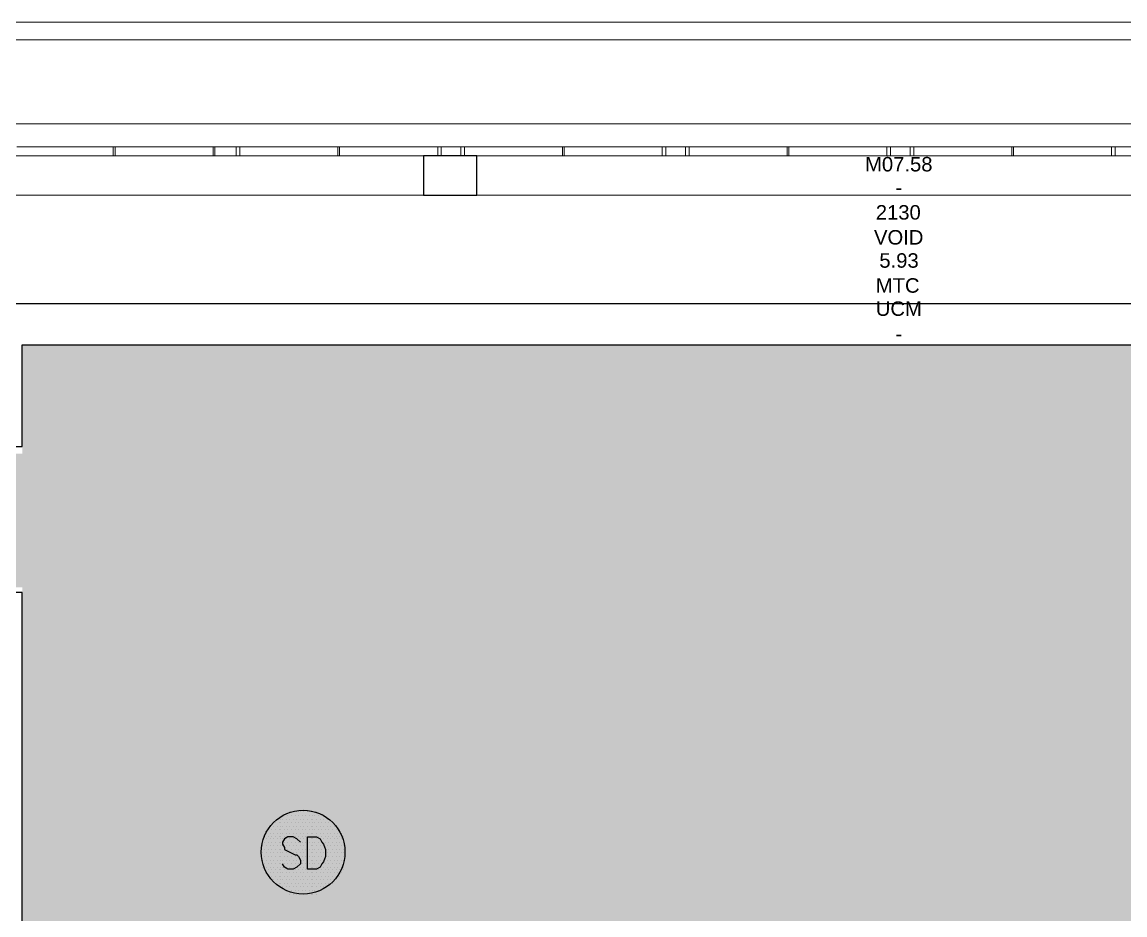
# Model space of a CAD drawing. Header units: millimetres. Extents: x -59 to 47, y 152 to 919.
# Drawn here: x -25.49 to -19.28, y 574.03 to 579.06 of the extents above; entities that cross this region are included whole.
import ezdxf

# ---------------------------------------------------------------- set-up
doc = ezdxf.new("R2010")
doc.units = ezdxf.units.MM
doc.layers.add('PDF_014407$_ps_FIRE$DETECT', color=80, linetype='Continuous', true_color=0x3fff00)
doc.layers.add('PDF_014407$HL-TMP', color=7, linetype='Continuous', true_color=0x800000)
for name, color, linetype in [('PDF_014407$_ps_HATCH', 7, 'Continuous'), ('PDF_014407$_ps_TEXTBOLD', 2, 'Continuous'), ('PDF_014407$BL', 7, 'Continuous'), ('PDF_014407$WA', 7, 'Continuous'), ('PDF_014407$WA-COL', 7, 'Continuous'), ('PDF_014407$WA-EXT', 7, 'Continuous'), ('PDF_014407$WN', 7, 'Continuous'), ('PDF_Text', 7, 'Continuous')]:
    doc.layers.add(name, color=color, linetype=linetype)
doc.styles.add('PDF ArialMT', font='arial.ttf')

msp = doc.modelspace()

# ---------------------------------------------------------------- linework, layer by layer
at = {"layer": 'PDF_014407$_ps_FIRE$DETECT', "lineweight": 25}
msp.add_circle((-23.9061, 574.3884), 0.2359, dxfattribs=at)
at = {"layer": 'PDF_014407$_ps_HATCH', "lineweight": 9}
for points in [[(-24.0316, 574.5742), (-24.0316, 574.5742)], [(-24.0216, 574.5742), (-24.0216, 574.5742)], [(-24.0115, 574.5942), (-24.0115, 574.5942)], [(-24.0015, 574.5742), (-24.0015, 574.5742)], [(-23.9915, 574.5942), (-23.9915, 574.5942)], [(-23.9814, 574.6143), (-23.9814, 574.6143)], [(-23.9814, 574.5742), (-23.9814, 574.5742)], [(-23.9714, 574.5942), (-23.9714, 574.5942)], [(-23.9613, 574.6143), (-23.9613, 574.6143)], [(-23.9613, 574.5742), (-23.9613, 574.5742)], [(-23.9513, 574.5942), (-23.9513, 574.5942)], [(-23.9413, 574.6143), (-23.9413, 574.6143)], [(-23.9413, 574.5742), (-23.9413, 574.5742)], [(-23.9312, 574.5942), (-23.9312, 574.5942)], [(-23.9212, 574.6143), (-23.9212, 574.6143)], [(-23.9212, 574.5742), (-23.9212, 574.5742)], [(-23.9111, 574.5942), (-23.9111, 574.5942)], [(-23.9011, 574.6143), (-23.9011, 574.6143)], [(-23.9011, 574.5742), (-23.9011, 574.5742)], [(-23.8911, 574.5942), (-23.8911, 574.5942)], [(-23.881, 574.6143), (-23.881, 574.6143)], [(-23.881, 574.5742), (-23.881, 574.5742)], [(-23.871, 574.5942), (-23.871, 574.5942)], [(-23.861, 574.6143), (-23.861, 574.6143)], [(-23.861, 574.5742), (-23.861, 574.5742)], [(-23.8509, 574.6143), (-23.8509, 574.6143)], [(-23.8509, 574.5942), (-23.8509, 574.5942)], [(-23.8509, 574.5742), (-23.8509, 574.5742)], [(-23.8409, 574.5942), (-23.8409, 574.5942)], [(-23.8308, 574.6143), (-23.8308, 574.6143)], [(-23.8308, 574.5742), (-23.8308, 574.5742)], [(-23.8208, 574.5942), (-23.8208, 574.5942)], [(-23.8108, 574.5742), (-23.8108, 574.5742)], [(-23.8007, 574.5942), (-23.8007, 574.5942)], [(-23.7907, 574.5742), (-23.7907, 574.5742)], [(-23.7706, 574.5742), (-23.7706, 574.5742)], [(-24.1019, 574.5139), (-24.1019, 574.5139)], [(-24.0818, 574.5139), (-24.0818, 574.5139)], [(-24.0718, 574.534), (-24.0718, 574.534)], [(-24.0617, 574.5541), (-24.0617, 574.5541)], [(-24.0617, 574.5139), (-24.0617, 574.5139)], [(-24.0517, 574.534), (-24.0517, 574.534)], [(-24.0416, 574.5541), (-24.0416, 574.5541)], [(-24.0416, 574.5139), (-24.0416, 574.5139)], [(-24.0316, 574.5541), (-24.0316, 574.5541)], [(-24.0316, 574.534), (-24.0316, 574.534)], [(-24.0316, 574.5139), (-24.0316, 574.5139)], [(-24.0216, 574.534), (-24.0216, 574.534)], [(-24.0115, 574.5541), (-24.0115, 574.5541)], [(-24.0115, 574.5139), (-24.0115, 574.5139)], [(-24.0015, 574.534), (-24.0015, 574.534)], [(-23.9915, 574.5541), (-23.9915, 574.5541)], [(-23.9915, 574.5139), (-23.9915, 574.5139)], [(-23.9814, 574.534), (-23.9814, 574.534)], [(-23.9714, 574.5541), (-23.9714, 574.5541)], [(-23.9714, 574.5139), (-23.9714, 574.5139)], [(-23.9613, 574.534), (-23.9613, 574.534)], [(-23.9513, 574.5541), (-23.9513, 574.5541)], [(-23.9513, 574.5139), (-23.9513, 574.5139)], [(-23.9413, 574.534), (-23.9413, 574.534)], [(-23.9312, 574.5541), (-23.9312, 574.5541)], [(-23.9312, 574.5139), (-23.9312, 574.5139)], [(-23.9212, 574.534), (-23.9212, 574.534)], [(-23.9111, 574.5541), (-23.9111, 574.5541)], [(-23.9111, 574.5139), (-23.9111, 574.5139)], [(-23.9011, 574.534), (-23.9011, 574.534)], [(-23.8911, 574.5541), (-23.8911, 574.5541)], [(-23.8911, 574.5139), (-23.8911, 574.5139)], [(-23.881, 574.534), (-23.881, 574.534)], [(-23.871, 574.5541), (-23.871, 574.5541)], [(-23.871, 574.5139), (-23.871, 574.5139)], [(-23.861, 574.534), (-23.861, 574.534)], [(-23.8509, 574.5541), (-23.8509, 574.5541)], [(-23.8509, 574.534), (-23.8509, 574.534)], [(-23.8509, 574.5139), (-23.8509, 574.5139)], [(-23.8409, 574.5541), (-23.8409, 574.5541)], [(-23.8409, 574.5139), (-23.8409, 574.5139)], [(-23.8308, 574.534), (-23.8308, 574.534)], [(-23.8208, 574.5541), (-23.8208, 574.5541)], [(-23.8208, 574.5139), (-23.8208, 574.5139)], [(-23.8108, 574.534), (-23.8108, 574.534)], [(-23.8007, 574.5541), (-23.8007, 574.5541)], [(-23.8007, 574.5139), (-23.8007, 574.5139)], [(-23.7907, 574.534), (-23.7907, 574.534)], [(-23.7806, 574.5541), (-23.7806, 574.5541)], [(-23.7806, 574.5139), (-23.7806, 574.5139)], [(-23.7706, 574.534), (-23.7706, 574.534)], [(-23.7606, 574.5541), (-23.7606, 574.5541)], [(-23.7606, 574.5139), (-23.7606, 574.5139)], [(-23.7505, 574.534), (-23.7505, 574.534)], [(-23.7405, 574.5541), (-23.7405, 574.5541)], [(-23.7405, 574.5139), (-23.7405, 574.5139)], [(-23.7305, 574.534), (-23.7305, 574.534)], [(-23.7204, 574.5139), (-23.7204, 574.5139)], [(-23.7003, 574.5139), (-23.7003, 574.5139)], [(-24.132, 574.4637), (-24.132, 574.4637)], [(-24.122, 574.4738), (-24.122, 574.4738)], [(-24.1119, 574.4938), (-24.1119, 574.4938)], [(-24.1119, 574.4637), (-24.1119, 574.4637)], [(-24.1019, 574.4738), (-24.1019, 574.4738)], [(-24.0918, 574.4938), (-24.0918, 574.4938)], [(-24.0918, 574.4637), (-24.0918, 574.4637)], [(-24.0818, 574.4738), (-24.0818, 574.4738)], [(-24.0718, 574.4938), (-24.0718, 574.4938)], [(-24.0718, 574.4637), (-24.0718, 574.4637)], [(-24.0617, 574.4738), (-24.0617, 574.4738)], [(-24.0517, 574.4938), (-24.0517, 574.4938)], [(-24.0517, 574.4637), (-24.0517, 574.4637)], [(-24.0416, 574.4738), (-24.0416, 574.4738)], [(-24.0316, 574.4938), (-24.0316, 574.4938)], [(-24.0316, 574.4738), (-24.0316, 574.4738)], [(-24.0316, 574.4637), (-24.0316, 574.4637)], [(-24.0216, 574.4938), (-24.0216, 574.4938)], [(-24.0216, 574.4637), (-24.0216, 574.4637)], [(-24.0115, 574.4738), (-24.0115, 574.4738)], [(-24.0015, 574.4938), (-24.0015, 574.4938)], [(-24.0015, 574.4637), (-24.0015, 574.4637)], [(-23.9915, 574.4738), (-23.9915, 574.4738)], [(-23.9814, 574.4938), (-23.9814, 574.4938)], [(-23.9814, 574.4637), (-23.9814, 574.4637)], [(-23.9714, 574.4738), (-23.9714, 574.4738)], [(-23.9613, 574.4938), (-23.9613, 574.4938)], [(-23.9613, 574.4637), (-23.9613, 574.4637)], [(-23.9513, 574.4738), (-23.9513, 574.4738)], [(-23.9413, 574.4938), (-23.9413, 574.4938)], [(-23.9413, 574.4637), (-23.9413, 574.4637)], [(-23.9312, 574.4738), (-23.9312, 574.4738)], [(-23.9212, 574.4938), (-23.9212, 574.4938)], [(-23.9212, 574.4637), (-23.9212, 574.4637)], [(-23.9111, 574.4738), (-23.9111, 574.4738)], [(-23.9011, 574.4938), (-23.9011, 574.4938)], [(-23.9011, 574.4637), (-23.9011, 574.4637)], [(-23.8911, 574.4738), (-23.8911, 574.4738)], [(-23.881, 574.4938), (-23.881, 574.4938)], [(-23.881, 574.4637), (-23.881, 574.4637)], [(-23.871, 574.4738), (-23.871, 574.4738)], [(-23.861, 574.4938), (-23.861, 574.4938)], [(-23.861, 574.4637), (-23.861, 574.4637)], [(-23.8509, 574.4938), (-23.8509, 574.4938)], [(-23.8509, 574.4738), (-23.8509, 574.4738)], [(-23.8509, 574.4637), (-23.8509, 574.4637)], [(-23.8409, 574.4738), (-23.8409, 574.4738)], [(-23.8308, 574.4938), (-23.8308, 574.4938)], [(-23.8308, 574.4637), (-23.8308, 574.4637)], [(-23.8208, 574.4738), (-23.8208, 574.4738)], [(-23.8108, 574.4938), (-23.8108, 574.4938)], [(-23.8108, 574.4637), (-23.8108, 574.4637)], [(-23.8007, 574.4738), (-23.8007, 574.4738)], [(-23.7907, 574.4938), (-23.7907, 574.4938)], [(-23.7907, 574.4637), (-23.7907, 574.4637)], [(-23.7806, 574.4738), (-23.7806, 574.4738)], [(-23.7706, 574.4938), (-23.7706, 574.4938)], [(-23.7706, 574.4637), (-23.7706, 574.4637)], [(-23.7606, 574.4738), (-23.7606, 574.4738)], [(-23.7505, 574.4938), (-23.7505, 574.4938)], [(-23.7505, 574.4637), (-23.7505, 574.4637)], [(-23.7405, 574.4738), (-23.7405, 574.4738)], [(-23.7305, 574.4938), (-23.7305, 574.4938)], [(-23.7305, 574.4637), (-23.7305, 574.4637)], [(-23.7204, 574.4738), (-23.7204, 574.4738)], [(-23.7104, 574.4938), (-23.7104, 574.4938)], [(-23.7104, 574.4637), (-23.7104, 574.4637)], [(-23.7003, 574.4738), (-23.7003, 574.4738)], [(-23.6903, 574.4938), (-23.6903, 574.4938)], [(-23.6903, 574.4637), (-23.6903, 574.4637)], [(-23.6803, 574.4738), (-23.6803, 574.4738)], [(-23.6803, 574.4637), (-23.6803, 574.4637)], [(-24.142, 574.4035), (-24.142, 574.4035)], [(-24.132, 574.4236), (-24.132, 574.4236)], [(-24.122, 574.4437), (-24.122, 574.4437)], [(-24.122, 574.4035), (-24.122, 574.4035)], [(-24.1119, 574.4236), (-24.1119, 574.4236)], [(-24.1019, 574.4437), (-24.1019, 574.4437)], [(-24.1019, 574.4035), (-24.1019, 574.4035)], [(-24.0918, 574.4236), (-24.0918, 574.4236)], [(-24.0818, 574.4437), (-24.0818, 574.4437)], [(-24.0818, 574.4035), (-24.0818, 574.4035)], [(-24.0718, 574.4236), (-24.0718, 574.4236)], [(-24.0617, 574.4437), (-24.0617, 574.4437)], [(-24.0617, 574.4035), (-24.0617, 574.4035)], [(-24.0517, 574.4236), (-24.0517, 574.4236)], [(-24.0416, 574.4437), (-24.0416, 574.4437)], [(-24.0416, 574.4035), (-24.0416, 574.4035)], [(-24.0316, 574.4437), (-24.0316, 574.4437)], [(-24.0316, 574.4236), (-24.0316, 574.4236)], [(-24.0316, 574.4035), (-24.0316, 574.4035)], [(-24.0216, 574.4236), (-24.0216, 574.4236)], [(-24.0115, 574.4437), (-24.0115, 574.4437)], [(-24.0115, 574.4035), (-24.0115, 574.4035)], [(-24.0015, 574.4236), (-24.0015, 574.4236)], [(-23.9915, 574.4437), (-23.9915, 574.4437)], [(-23.9915, 574.4035), (-23.9915, 574.4035)], [(-23.9814, 574.4236), (-23.9814, 574.4236)], [(-23.9714, 574.4437), (-23.9714, 574.4437)], [(-23.9714, 574.4035), (-23.9714, 574.4035)], [(-23.9613, 574.4236), (-23.9613, 574.4236)], [(-23.9513, 574.4437), (-23.9513, 574.4437)], [(-23.9513, 574.4035), (-23.9513, 574.4035)], [(-23.9413, 574.4236), (-23.9413, 574.4236)], [(-23.9312, 574.4437), (-23.9312, 574.4437)], [(-23.9312, 574.4035), (-23.9312, 574.4035)], [(-23.9212, 574.4236), (-23.9212, 574.4236)], [(-23.9111, 574.4437), (-23.9111, 574.4437)], [(-23.9111, 574.4035), (-23.9111, 574.4035)], [(-23.9011, 574.4236), (-23.9011, 574.4236)], [(-23.8911, 574.4437), (-23.8911, 574.4437)], [(-23.8911, 574.4035), (-23.8911, 574.4035)], [(-23.881, 574.4236), (-23.881, 574.4236)], [(-23.871, 574.4437), (-23.871, 574.4437)], [(-23.871, 574.4035), (-23.871, 574.4035)], [(-23.861, 574.4236), (-23.861, 574.4236)], [(-23.8509, 574.4437), (-23.8509, 574.4437)], [(-23.8509, 574.4236), (-23.8509, 574.4236)], [(-23.8509, 574.4035), (-23.8509, 574.4035)], [(-23.8409, 574.4437), (-23.8409, 574.4437)], [(-23.8409, 574.4035), (-23.8409, 574.4035)], [(-23.8308, 574.4236), (-23.8308, 574.4236)], [(-23.8208, 574.4437), (-23.8208, 574.4437)], [(-23.8208, 574.4035), (-23.8208, 574.4035)], [(-23.8108, 574.4236), (-23.8108, 574.4236)], [(-23.8007, 574.4437), (-23.8007, 574.4437)], [(-23.8007, 574.4035), (-23.8007, 574.4035)], [(-23.7907, 574.4236), (-23.7907, 574.4236)], [(-23.7806, 574.4437), (-23.7806, 574.4437)], [(-23.7806, 574.4035), (-23.7806, 574.4035)], [(-23.7706, 574.4236), (-23.7706, 574.4236)], [(-23.7606, 574.4437), (-23.7606, 574.4437)], [(-23.7606, 574.4035), (-23.7606, 574.4035)], [(-23.7505, 574.4236), (-23.7505, 574.4236)], [(-23.7405, 574.4437), (-23.7405, 574.4437)], [(-23.7405, 574.4035), (-23.7405, 574.4035)], [(-23.7305, 574.4236), (-23.7305, 574.4236)], [(-23.7204, 574.4437), (-23.7204, 574.4437)], [(-23.7204, 574.4035), (-23.7204, 574.4035)], [(-23.7104, 574.4236), (-23.7104, 574.4236)], [(-23.7003, 574.4437), (-23.7003, 574.4437)], [(-23.7003, 574.4035), (-23.7003, 574.4035)], [(-23.6903, 574.4236), (-23.6903, 574.4236)], [(-23.6803, 574.4437), (-23.6803, 574.4437)], [(-23.6803, 574.4236), (-23.6803, 574.4236)], [(-23.6803, 574.4035), (-23.6803, 574.4035)], [(-23.6702, 574.4035), (-23.6702, 574.4035)], [(-24.142, 574.3633), (-24.142, 574.3633)], [(-24.132, 574.3834), (-24.132, 574.3834)], [(-24.132, 574.3433), (-24.132, 574.3433)], [(-24.122, 574.3633), (-24.122, 574.3633)], [(-24.122, 574.3232), (-24.122, 574.3232)], [(-24.1119, 574.3834), (-24.1119, 574.3834)], [(-24.1119, 574.3433), (-24.1119, 574.3433)], [(-24.1019, 574.3633), (-24.1019, 574.3633)], [(-24.1019, 574.3232), (-24.1019, 574.3232)], [(-24.0918, 574.3834), (-24.0918, 574.3834)], [(-24.0918, 574.3433), (-24.0918, 574.3433)], [(-24.0818, 574.3633), (-24.0818, 574.3633)], [(-24.0818, 574.3232), (-24.0818, 574.3232)], [(-24.0718, 574.3834), (-24.0718, 574.3834)], [(-24.0718, 574.3433), (-24.0718, 574.3433)], [(-24.0617, 574.3633), (-24.0617, 574.3633)], [(-24.0617, 574.3232), (-24.0617, 574.3232)], [(-24.0517, 574.3834), (-24.0517, 574.3834)], [(-24.0517, 574.3433), (-24.0517, 574.3433)], [(-24.0416, 574.3633), (-24.0416, 574.3633)], [(-24.0416, 574.3232), (-24.0416, 574.3232)], [(-24.0316, 574.3834), (-24.0316, 574.3834)], [(-24.0316, 574.3633), (-24.0316, 574.3633)], [(-24.0316, 574.3433), (-24.0316, 574.3433)], [(-24.0316, 574.3232), (-24.0316, 574.3232)], [(-24.0216, 574.3834), (-24.0216, 574.3834)], [(-24.0216, 574.3433), (-24.0216, 574.3433)], [(-24.0115, 574.3633), (-24.0115, 574.3633)], [(-24.0115, 574.3232), (-24.0115, 574.3232)], [(-24.0015, 574.3834), (-24.0015, 574.3834)], [(-24.0015, 574.3433), (-24.0015, 574.3433)], [(-23.9915, 574.3633), (-23.9915, 574.3633)], [(-23.9915, 574.3232), (-23.9915, 574.3232)], [(-23.9814, 574.3834), (-23.9814, 574.3834)], [(-23.9814, 574.3433), (-23.9814, 574.3433)], [(-23.9714, 574.3633), (-23.9714, 574.3633)], [(-23.9714, 574.3232), (-23.9714, 574.3232)], [(-23.9613, 574.3834), (-23.9613, 574.3834)], [(-23.9613, 574.3433), (-23.9613, 574.3433)], [(-23.9513, 574.3633), (-23.9513, 574.3633)], [(-23.9513, 574.3232), (-23.9513, 574.3232)], [(-23.9413, 574.3834), (-23.9413, 574.3834)], [(-23.9413, 574.3433), (-23.9413, 574.3433)], [(-23.9312, 574.3633), (-23.9312, 574.3633)], [(-23.9312, 574.3232), (-23.9312, 574.3232)], [(-23.9212, 574.3834), (-23.9212, 574.3834)], [(-23.9212, 574.3433), (-23.9212, 574.3433)], [(-23.9111, 574.3633), (-23.9111, 574.3633)], [(-23.9111, 574.3232), (-23.9111, 574.3232)], [(-23.9011, 574.3834), (-23.9011, 574.3834)], [(-23.9011, 574.3433), (-23.9011, 574.3433)], [(-23.8911, 574.3633), (-23.8911, 574.3633)], [(-23.8911, 574.3232), (-23.8911, 574.3232)], [(-23.881, 574.3834), (-23.881, 574.3834)], [(-23.881, 574.3433), (-23.881, 574.3433)], [(-23.871, 574.3633), (-23.871, 574.3633)], [(-23.871, 574.3232), (-23.871, 574.3232)], [(-23.861, 574.3834), (-23.861, 574.3834)], [(-23.861, 574.3433), (-23.861, 574.3433)], [(-23.8509, 574.3834), (-23.8509, 574.3834)], [(-23.8509, 574.3633), (-23.8509, 574.3633)], [(-23.8509, 574.3433), (-23.8509, 574.3433)], [(-23.8509, 574.3232), (-23.8509, 574.3232)], [(-23.8409, 574.3633), (-23.8409, 574.3633)], [(-23.8409, 574.3232), (-23.8409, 574.3232)], [(-23.8308, 574.3834), (-23.8308, 574.3834)], [(-23.8308, 574.3433), (-23.8308, 574.3433)], [(-23.8208, 574.3633), (-23.8208, 574.3633)], [(-23.8208, 574.3232), (-23.8208, 574.3232)], [(-23.8108, 574.3834), (-23.8108, 574.3834)], [(-23.8108, 574.3433), (-23.8108, 574.3433)], [(-23.8007, 574.3633), (-23.8007, 574.3633)], [(-23.8007, 574.3232), (-23.8007, 574.3232)], [(-23.7907, 574.3834), (-23.7907, 574.3834)], [(-23.7907, 574.3433), (-23.7907, 574.3433)], [(-23.7806, 574.3633), (-23.7806, 574.3633)], [(-23.7806, 574.3232), (-23.7806, 574.3232)], [(-23.7706, 574.3834), (-23.7706, 574.3834)], [(-23.7706, 574.3433), (-23.7706, 574.3433)], [(-23.7606, 574.3633), (-23.7606, 574.3633)], [(-23.7606, 574.3232), (-23.7606, 574.3232)], [(-23.7505, 574.3834), (-23.7505, 574.3834)], [(-23.7505, 574.3433), (-23.7505, 574.3433)], [(-23.7405, 574.3633), (-23.7405, 574.3633)], [(-23.7405, 574.3232), (-23.7405, 574.3232)], [(-23.7305, 574.3834), (-23.7305, 574.3834)], [(-23.7305, 574.3433), (-23.7305, 574.3433)], [(-23.7204, 574.3633), (-23.7204, 574.3633)], [(-23.7204, 574.3232), (-23.7204, 574.3232)], [(-23.7104, 574.3834), (-23.7104, 574.3834)], [(-23.7104, 574.3433), (-23.7104, 574.3433)], [(-23.7003, 574.3633), (-23.7003, 574.3633)], [(-23.7003, 574.3232), (-23.7003, 574.3232)], [(-23.6903, 574.3834), (-23.6903, 574.3834)], [(-23.6903, 574.3433), (-23.6903, 574.3433)], [(-23.6803, 574.3834), (-23.6803, 574.3834)], [(-23.6803, 574.3633), (-23.6803, 574.3633)], [(-23.6803, 574.3433), (-23.6803, 574.3433)], [(-23.6803, 574.3232), (-23.6803, 574.3232)], [(-23.6702, 574.3633), (-23.6702, 574.3633)], [(-24.132, 574.3031), (-24.132, 574.3031)], [(-24.122, 574.2931), (-24.122, 574.2931)], [(-24.1119, 574.3031), (-24.1119, 574.3031)], [(-24.1119, 574.273), (-24.1119, 574.273)], [(-24.1019, 574.2931), (-24.1019, 574.2931)], [(-24.0918, 574.3031), (-24.0918, 574.3031)], [(-24.0918, 574.273), (-24.0918, 574.273)], [(-24.0818, 574.2931), (-24.0818, 574.2931)], [(-24.0718, 574.3031), (-24.0718, 574.3031)], [(-24.0718, 574.273), (-24.0718, 574.273)], [(-24.0617, 574.2931), (-24.0617, 574.2931)], [(-24.0517, 574.3031), (-24.0517, 574.3031)], [(-24.0517, 574.273), (-24.0517, 574.273)], [(-24.0416, 574.2931), (-24.0416, 574.2931)], [(-24.0316, 574.3031), (-24.0316, 574.3031)], [(-24.0316, 574.2931), (-24.0316, 574.2931)], [(-24.0316, 574.273), (-24.0316, 574.273)], [(-24.0216, 574.3031), (-24.0216, 574.3031)], [(-24.0216, 574.273), (-24.0216, 574.273)], [(-24.0115, 574.2931), (-24.0115, 574.2931)], [(-24.0015, 574.3031), (-24.0015, 574.3031)], [(-24.0015, 574.273), (-24.0015, 574.273)], [(-23.9915, 574.2931), (-23.9915, 574.2931)], [(-23.9814, 574.3031), (-23.9814, 574.3031)], [(-23.9814, 574.273), (-23.9814, 574.273)], [(-23.9714, 574.2931), (-23.9714, 574.2931)], [(-23.9613, 574.3031), (-23.9613, 574.3031)], [(-23.9613, 574.273), (-23.9613, 574.273)], [(-23.9513, 574.2931), (-23.9513, 574.2931)], [(-23.9413, 574.3031), (-23.9413, 574.3031)], [(-23.9413, 574.273), (-23.9413, 574.273)], [(-23.9312, 574.2931), (-23.9312, 574.2931)], [(-23.9212, 574.3031), (-23.9212, 574.3031)], [(-23.9212, 574.273), (-23.9212, 574.273)], [(-23.9111, 574.2931), (-23.9111, 574.2931)], [(-23.9011, 574.3031), (-23.9011, 574.3031)], [(-23.9011, 574.273), (-23.9011, 574.273)], [(-23.8911, 574.2931), (-23.8911, 574.2931)], [(-23.881, 574.3031), (-23.881, 574.3031)], [(-23.881, 574.273), (-23.881, 574.273)], [(-23.871, 574.2931), (-23.871, 574.2931)], [(-23.861, 574.3031), (-23.861, 574.3031)], [(-23.861, 574.273), (-23.861, 574.273)], [(-23.8509, 574.3031), (-23.8509, 574.3031)], [(-23.8509, 574.2931), (-23.8509, 574.2931)], [(-23.8509, 574.273), (-23.8509, 574.273)], [(-23.8409, 574.2931), (-23.8409, 574.2931)], [(-23.8308, 574.3031), (-23.8308, 574.3031)], [(-23.8308, 574.273), (-23.8308, 574.273)], [(-23.8208, 574.2931), (-23.8208, 574.2931)], [(-23.8108, 574.3031), (-23.8108, 574.3031)], [(-23.8108, 574.273), (-23.8108, 574.273)], [(-23.8007, 574.2931), (-23.8007, 574.2931)], [(-23.7907, 574.3031), (-23.7907, 574.3031)], [(-23.7907, 574.273), (-23.7907, 574.273)], [(-23.7806, 574.2931), (-23.7806, 574.2931)], [(-23.7706, 574.3031), (-23.7706, 574.3031)], [(-23.7706, 574.273), (-23.7706, 574.273)], [(-23.7606, 574.2931), (-23.7606, 574.2931)], [(-23.7505, 574.3031), (-23.7505, 574.3031)], [(-23.7505, 574.273), (-23.7505, 574.273)], [(-23.7405, 574.2931), (-23.7405, 574.2931)], [(-23.7305, 574.3031), (-23.7305, 574.3031)], [(-23.7305, 574.273), (-23.7305, 574.273)], [(-23.7204, 574.2931), (-23.7204, 574.2931)], [(-23.7104, 574.3031), (-23.7104, 574.3031)], [(-23.7104, 574.273), (-23.7104, 574.273)], [(-23.7003, 574.2931), (-23.7003, 574.2931)], [(-23.6903, 574.3031), (-23.6903, 574.3031)], [(-23.6903, 574.273), (-23.6903, 574.273)], [(-23.6803, 574.3031), (-23.6803, 574.3031)], [(-23.6803, 574.2931), (-23.6803, 574.2931)], [(-24.1019, 574.2529), (-24.1019, 574.2529)], [(-24.0818, 574.2529), (-24.0818, 574.2529)], [(-24.0718, 574.2328), (-24.0718, 574.2328)], [(-24.0617, 574.2529), (-24.0617, 574.2529)], [(-24.0617, 574.2128), (-24.0617, 574.2128)], [(-24.0517, 574.2328), (-24.0517, 574.2328)], [(-24.0416, 574.2529), (-24.0416, 574.2529)], [(-24.0416, 574.2128), (-24.0416, 574.2128)], [(-24.0316, 574.2529), (-24.0316, 574.2529)], [(-24.0316, 574.2328), (-24.0316, 574.2328)], [(-24.0316, 574.2128), (-24.0316, 574.2128)], [(-24.0216, 574.2328), (-24.0216, 574.2328)], [(-24.0115, 574.2529), (-24.0115, 574.2529)], [(-24.0115, 574.2128), (-24.0115, 574.2128)], [(-24.0015, 574.2328), (-24.0015, 574.2328)], [(-23.9915, 574.2529), (-23.9915, 574.2529)], [(-23.9915, 574.2128), (-23.9915, 574.2128)], [(-23.9814, 574.2328), (-23.9814, 574.2328)], [(-23.9714, 574.2529), (-23.9714, 574.2529)], [(-23.9714, 574.2128), (-23.9714, 574.2128)], [(-23.9613, 574.2328), (-23.9613, 574.2328)], [(-23.9513, 574.2529), (-23.9513, 574.2529)], [(-23.9513, 574.2128), (-23.9513, 574.2128)], [(-23.9413, 574.2328), (-23.9413, 574.2328)], [(-23.9312, 574.2529), (-23.9312, 574.2529)], [(-23.9312, 574.2128), (-23.9312, 574.2128)], [(-23.9212, 574.2328), (-23.9212, 574.2328)], [(-23.9111, 574.2529), (-23.9111, 574.2529)], [(-23.9111, 574.2128), (-23.9111, 574.2128)], [(-23.9011, 574.2328), (-23.9011, 574.2328)], [(-23.8911, 574.2529), (-23.8911, 574.2529)], [(-23.8911, 574.2128), (-23.8911, 574.2128)], [(-23.881, 574.2328), (-23.881, 574.2328)], [(-23.871, 574.2529), (-23.871, 574.2529)], [(-23.871, 574.2128), (-23.871, 574.2128)], [(-23.861, 574.2328), (-23.861, 574.2328)], [(-23.8509, 574.2529), (-23.8509, 574.2529)], [(-23.8509, 574.2328), (-23.8509, 574.2328)], [(-23.8509, 574.2128), (-23.8509, 574.2128)], [(-23.8409, 574.2529), (-23.8409, 574.2529)], [(-23.8409, 574.2128), (-23.8409, 574.2128)], [(-23.8308, 574.2328), (-23.8308, 574.2328)], [(-23.8208, 574.2529), (-23.8208, 574.2529)], [(-23.8208, 574.2128), (-23.8208, 574.2128)], [(-23.8108, 574.2328), (-23.8108, 574.2328)], [(-23.8007, 574.2529), (-23.8007, 574.2529)], [(-23.8007, 574.2128), (-23.8007, 574.2128)], [(-23.7907, 574.2328), (-23.7907, 574.2328)], [(-23.7806, 574.2529), (-23.7806, 574.2529)], [(-23.7806, 574.2128), (-23.7806, 574.2128)], [(-23.7706, 574.2328), (-23.7706, 574.2328)], [(-23.7606, 574.2529), (-23.7606, 574.2529)], [(-23.7606, 574.2128), (-23.7606, 574.2128)], [(-23.7505, 574.2328), (-23.7505, 574.2328)], [(-23.7405, 574.2529), (-23.7405, 574.2529)], [(-23.7405, 574.2128), (-23.7405, 574.2128)], [(-23.7305, 574.2328), (-23.7305, 574.2328)], [(-23.7204, 574.2529), (-23.7204, 574.2529)], [(-23.7003, 574.2529), (-23.7003, 574.2529)], [(-24.0316, 574.1927), (-24.0316, 574.1927)], [(-24.0216, 574.1927), (-24.0216, 574.1927)], [(-24.0115, 574.1726), (-24.0115, 574.1726)], [(-24.0015, 574.1927), (-24.0015, 574.1927)], [(-23.9915, 574.1726), (-23.9915, 574.1726)], [(-23.9814, 574.1927), (-23.9814, 574.1927)], [(-23.9814, 574.1525), (-23.9814, 574.1525)], [(-23.9714, 574.1726), (-23.9714, 574.1726)], [(-23.9613, 574.1927), (-23.9613, 574.1927)], [(-23.9613, 574.1525), (-23.9613, 574.1525)], [(-23.9513, 574.1726), (-23.9513, 574.1726)], [(-23.9413, 574.1927), (-23.9413, 574.1927)], [(-23.9413, 574.1525), (-23.9413, 574.1525)], [(-23.9312, 574.1726), (-23.9312, 574.1726)], [(-23.9212, 574.1927), (-23.9212, 574.1927)], [(-23.9212, 574.1525), (-23.9212, 574.1525)], [(-23.9111, 574.1726), (-23.9111, 574.1726)], [(-23.9011, 574.1927), (-23.9011, 574.1927)], [(-23.9011, 574.1525), (-23.9011, 574.1525)], [(-23.8911, 574.1726), (-23.8911, 574.1726)], [(-23.881, 574.1927), (-23.881, 574.1927)], [(-23.881, 574.1525), (-23.881, 574.1525)], [(-23.871, 574.1726), (-23.871, 574.1726)], [(-23.861, 574.1927), (-23.861, 574.1927)], [(-23.861, 574.1525), (-23.861, 574.1525)], [(-23.8509, 574.1927), (-23.8509, 574.1927)], [(-23.8509, 574.1726), (-23.8509, 574.1726)], [(-23.8509, 574.1525), (-23.8509, 574.1525)], [(-23.8409, 574.1726), (-23.8409, 574.1726)], [(-23.8308, 574.1927), (-23.8308, 574.1927)], [(-23.8308, 574.1525), (-23.8308, 574.1525)], [(-23.8208, 574.1726), (-23.8208, 574.1726)], [(-23.8108, 574.1927), (-23.8108, 574.1927)], [(-23.8007, 574.1726), (-23.8007, 574.1726)], [(-23.7907, 574.1927), (-23.7907, 574.1927)], [(-23.7706, 574.1927), (-23.7706, 574.1927)]]:
    msp.add_lwpolyline(points, dxfattribs=at)
at = {"layer": 'PDF_014407$_ps_TEXTBOLD', "lineweight": 25}
msp.add_lwpolyline([(-23.9212, 574.4437), (-23.9413, 574.4637), (-23.9613, 574.4738), (-23.9915, 574.4738), (-24.0115, 574.4637), (-24.0216, 574.4437), (-24.0216, 574.4336), (-24.0115, 574.4135), (-24.0115, 574.4035), (-23.9915, 574.3935), (-23.9513, 574.3734), (-23.9413, 574.3734), (-23.9312, 574.3633), (-23.9212, 574.3433), (-23.9212, 574.3232), (-23.9413, 574.3031), (-23.9613, 574.2931), (-23.9915, 574.2931), (-24.0115, 574.3031), (-24.0216, 574.3232)], dxfattribs=at)
msp.add_lwpolyline([(-23.881, 574.2931), (-23.881, 574.4738), (-23.8308, 574.4738), (-23.8108, 574.4637), (-23.8007, 574.4437), (-23.7907, 574.4336), (-23.7806, 574.4035), (-23.7806, 574.3633), (-23.7907, 574.3332), (-23.8007, 574.3232), (-23.8108, 574.3031), (-23.8308, 574.2931)], close=True, dxfattribs=at)
at = {"layer": 'PDF_014407$BL', "lineweight": 9}
for points in [[(-39.6917, 578.4892), (-39.6917, 579.0614), (14.958, 579.0614), (14.958, 578.4892)], [(-39.5913, 578.4892), (-39.5913, 578.961), (14.8576, 578.961), (14.8576, 578.4892)], [(7.8708, 562.799), (14.9681, 562.799), (14.9681, 562.8993), (15.0685, 562.8993), (15.0685, 563.2005), (15.0183, 563.2005), (15.0183, 578.0876), (15.1086, 578.0876), (15.1086, 578.4892), (-40.5651, 578.4892)], [(-25.5474, 578.0876), (-15.5491, 578.0876)]]:
    msp.add_lwpolyline(points, dxfattribs=at)
at = {"layer": 'PDF_014407$HL-TMP', "transparency": 33554559}
for points in [[(-15.5992, 577.2444), (-25.4872, 577.2444), (-15.5992, 576.6321)], [(-25.4872, 577.2444), (-15.5992, 576.6321), (-25.4872, 576.6321)], [(-15.5992, 576.6321), (-25.5876, 576.6321), (-15.5992, 575.8792)], [(-25.5876, 576.6321), (-15.5992, 575.8792), (-25.5876, 575.8792)], [(-15.5992, 575.8792), (-25.4872, 575.8792), (-15.5992, 572.8776)], [(-25.4872, 575.8792), (-15.5992, 572.8776), (-25.4872, 572.8776)]]:
    msp.add_solid(points, dxfattribs=at)
at = {"layer": 'PDF_014407$WA', "lineweight": 20}
for points in [[(-24.2826, 578.3085), (-24.2826, 578.3587), (-24.403, 578.3587), (-24.403, 578.3085)], [(-24.403, 578.3085), (-24.403, 578.3587)], [(-24.2826, 578.3085), (-24.2826, 578.3587)], [(-23.0177, 578.3085), (-23.0177, 578.3587), (-23.1281, 578.3587), (-23.1281, 578.3085)], [(-23.1281, 578.3085), (-23.1281, 578.3587)], [(-23.0177, 578.3085), (-23.0177, 578.3587)], [(-21.7529, 578.3085), (-21.7529, 578.3587), (-21.8633, 578.3587), (-21.8633, 578.3085)], [(-21.8633, 578.3085), (-21.8633, 578.3587)], [(-21.7529, 578.3085), (-21.7529, 578.3587)], [(-20.488, 578.3085), (-20.488, 578.3587), (-20.5984, 578.3587), (-20.5984, 578.3085)], [(-20.5984, 578.3085), (-20.5984, 578.3587)], [(-20.488, 578.3085), (-20.488, 578.3587)], [(-19.2232, 578.3085), (-19.2232, 578.3587), (-19.3336, 578.3587), (-19.3336, 578.3085)], [(-19.3336, 578.3085), (-19.3336, 578.3587)]]:
    msp.add_lwpolyline(points, close=True, dxfattribs=at)
msp.add_lwpolyline([(-23.2285, 578.0876), (-22.9274, 578.0876)], dxfattribs=at)
at = {"layer": 'PDF_014407$WA-COL', "lineweight": 25}
msp.add_lwpolyline([(-22.9274, 578.0876), (-22.9274, 578.3085), (-23.2285, 578.3085), (-23.2285, 578.0876)], close=True, dxfattribs=at)
at = {"layer": 'PDF_014407$WA-EXT', "lineweight": 25}
for points in [[(-7.7491, 572.195), (-7.7491, 577.4753), (-28.7598, 577.4753), (-28.7598, 573.1788), (-28.5188, 573.1788)], [(-25.7281, 576.6722), (-25.4872, 576.6722), (-25.4872, 577.2444), (-15.5992, 577.2444), (-15.5992, 572.8776), (-15.9606, 572.8776), (-15.9606, 572.4962), (-15.7297, 572.4962), (-15.7297, 572.6367), (-15.1776, 572.6367)], [(-25.959, 569.6553), (-15.7297, 569.6553), (-15.7297, 570.8599), (-15.9606, 570.8599), (-15.9606, 569.9163), (-25.4872, 569.9163), (-25.4872, 575.8491), (-25.7281, 575.8491)]]:
    msp.add_lwpolyline(points, dxfattribs=at)
at = {"layer": 'PDF_014407$WN', "lineweight": 0}
for points in [[(-24.9652, 578.3085), (-24.9652, 578.3286), (-24.9652, 578.3587), (-24.9752, 578.3587), (-24.9752, 578.3286), (-24.9752, 578.3085), (-24.9652, 578.3085), (-24.4331, 578.3085), (-24.9652, 578.3085), (-25.5273, 578.3085), (-25.5474, 578.3085), (-24.403, 578.3085), (-24.4131, 578.3085), (-24.4331, 578.3085)], [(-24.4131, 578.3587), (-24.9752, 578.3587)], [(-24.403, 578.3587), (-24.4131, 578.3587), (-24.4131, 578.3085), (-24.4131, 578.3286)], [(-23.7003, 578.3085), (-23.7003, 578.3286), (-23.7003, 578.3587), (-23.7104, 578.3587), (-23.7104, 578.3286), (-23.7104, 578.3085), (-23.7003, 578.3085), (-23.1583, 578.3085), (-23.7003, 578.3085), (-24.2625, 578.3085), (-24.2826, 578.3085), (-23.1281, 578.3085), (-23.1482, 578.3085), (-23.1583, 578.3085)], [(-24.2826, 578.3587), (-24.2625, 578.3587), (-24.2625, 578.3085)], [(-24.2625, 578.3286), (-24.2625, 578.3587), (-24.2525, 578.3587)], [(-23.1482, 578.3587), (-23.7104, 578.3587)], [(-23.1281, 578.3587), (-23.1482, 578.3587), (-23.1482, 578.3085), (-23.1482, 578.3286)], [(-22.4355, 578.3085), (-22.4355, 578.3286), (-22.4355, 578.3587), (-22.4455, 578.3587), (-22.4455, 578.3286), (-22.4455, 578.3085), (-22.4355, 578.3085), (-21.8934, 578.3085), (-22.4355, 578.3085), (-22.9976, 578.3085), (-23.0177, 578.3085), (-21.8633, 578.3085), (-21.8834, 578.3085), (-21.8934, 578.3085)], [(-23.0177, 578.3587), (-22.9976, 578.3587), (-22.9976, 578.3085)], [(-22.9976, 578.3286), (-22.9976, 578.3587), (-22.9876, 578.3587)], [(-21.8834, 578.3587), (-22.4455, 578.3587)], [(-21.8633, 578.3587), (-21.8834, 578.3587), (-21.8834, 578.3085), (-21.8834, 578.3286)], [(-21.1706, 578.3085), (-21.1706, 578.3286), (-21.1706, 578.3587), (-21.1807, 578.3587), (-21.1807, 578.3286), (-21.1807, 578.3085), (-21.1706, 578.3085), (-20.6285, 578.3085), (-21.1706, 578.3085), (-21.7328, 578.3085), (-21.7529, 578.3085), (-20.5984, 578.3085), (-20.6185, 578.3085), (-20.6285, 578.3085)], [(-21.7529, 578.3587), (-21.7328, 578.3587), (-21.7328, 578.3085)], [(-21.7328, 578.3286), (-21.7328, 578.3587), (-21.7227, 578.3587)], [(-20.6185, 578.3587), (-21.1807, 578.3587)], [(-20.5984, 578.3587), (-20.6185, 578.3587), (-20.6185, 578.3085), (-20.6185, 578.3286)], [(-19.9058, 578.3085), (-19.9058, 578.3286), (-19.9058, 578.3587), (-19.9158, 578.3587), (-19.9158, 578.3286), (-19.9158, 578.3085), (-19.9058, 578.3085), (-19.3637, 578.3085), (-19.9058, 578.3085), (-20.4679, 578.3085), (-20.488, 578.3085), (-19.3336, 578.3085), (-19.3537, 578.3085), (-19.3637, 578.3085)], [(-20.488, 578.3587), (-20.4679, 578.3587), (-20.4679, 578.3085)], [(-20.4679, 578.3286), (-20.4679, 578.3587), (-20.4579, 578.3587)], [(-19.3537, 578.3587), (-19.9158, 578.3587)], [(-19.3336, 578.3587), (-19.3537, 578.3587), (-19.3537, 578.3085), (-19.3537, 578.3286)]]:
    msp.add_lwpolyline(points, dxfattribs=at)
for points in [[(-24.9752, 578.3587), (-25.5173, 578.3587)], [(-23.7104, 578.3587), (-24.2525, 578.3587)], [(-22.4455, 578.3587), (-22.9876, 578.3587)], [(-21.1807, 578.3587), (-21.7227, 578.3587)], [(-19.9158, 578.3587), (-20.4579, 578.3587)]]:
    msp.add_lwpolyline(points, close=True, dxfattribs=at)

# ---------------------------------------------------------------- texts
at = {"layer": 'PDF_Text', "char_height": 0.0815, "attachment_point": 4, "style": 'PDF ArialMT'}
for s, insert in [('M07.58', (-20.7416, 578.2606)), ('-', (-20.5709, 578.1301)), ('2130', (-20.6813, 577.9895)), ('VOID', (-20.6914, 577.849)), ('5.93', (-20.6613, 577.7185)), ('MTC', (-20.6813, 577.5779)), ('UCM', (-20.6813, 577.4474)), ('-', (-20.5709, 577.3069))]:
    msp.add_mtext(s, dxfattribs=dict(at, insert=insert))

doc.saveas('drawing.dxf')
